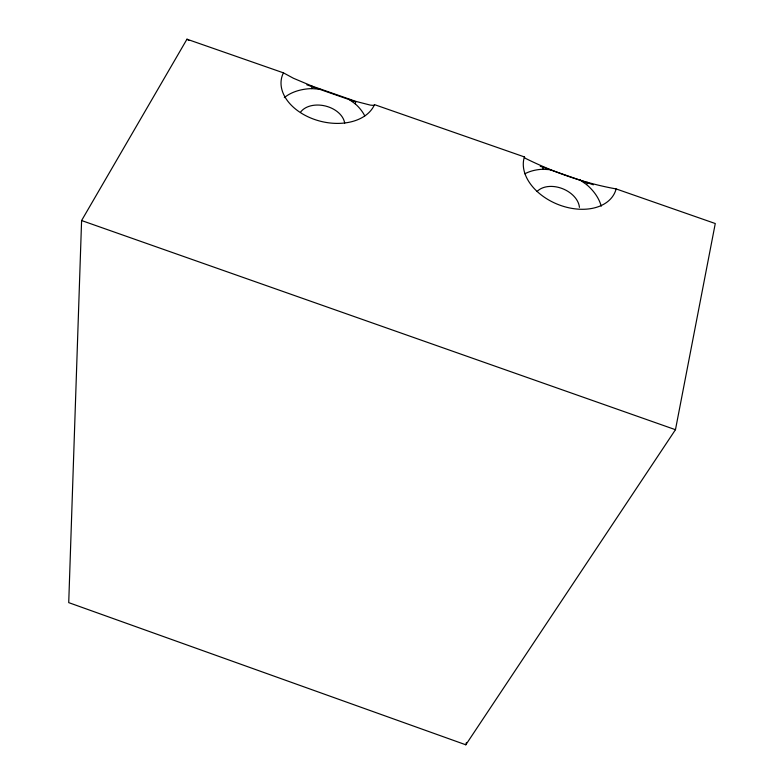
<?xml version="1.0" encoding="UTF-8"?>
<svg xmlns="http://www.w3.org/2000/svg" width="784" height="784" viewBox="0 0 784 784"><rect width="100%" height="100%" fill="white"/><g stroke="black" fill="none" stroke-linecap="round" stroke-linejoin="round"><path stroke-width="1.18" d="M81.595 220.539L68.727 602.631L465.823 744.8L675.465 429.701L715.273 223.528L616.126 188.924C584.678 183.27 553.71 172.411 525.104 158.182L524.408 156.927L374.497 104.625A48.441 32.938 14.1 0 1 314.6 119.482A48.441 32.938 14.1 0 1 283.445 72.853L186.974 39.2L81.595 220.539L675.465 429.701M284.318 97.628A47.207 32.752 14 0 1 311.611 88.621L312.13 86.132L293.422 78.253L283.445 72.853M364.756 115.875A47.207 32.752 14 0 0 355.24 103.841L355.838 101.391L312.13 86.132M465.823 744.8L466.441 742.438M524.839 173.793A47.383 32.977 22 0 1 542.665 169.246L543.626 166.914M601.22 206.192A47.383 32.977 22 0 0 586.589 184.583L587.637 182.27M374.497 104.625L373.948 105.438L370.42 105.125L355.838 101.391M542.665 169.246L550.897 169.716M311.611 88.621L320.117 89.18M306.867 84.839L354.231 101.361M540.225 166.267L593.361 184.808M186.974 39.2L188.895 40.454M579.631 179.742L586.589 184.583M348.645 99.137L355.24 103.841M616.126 188.924A48.637 33.173 21.9 0 1 560.795 205.506A48.637 33.173 21.9 0 1 524.408 156.927M537.109 191.482A23.687 16.484 22 0 1 562.03 188.483A23.687 16.484 22 0 1 579.425 207.348M300.566 112.151A23.598 16.376 14 0 1 325.536 106.036A23.598 16.376 14 0 1 344.676 123.186"/></g></svg>
